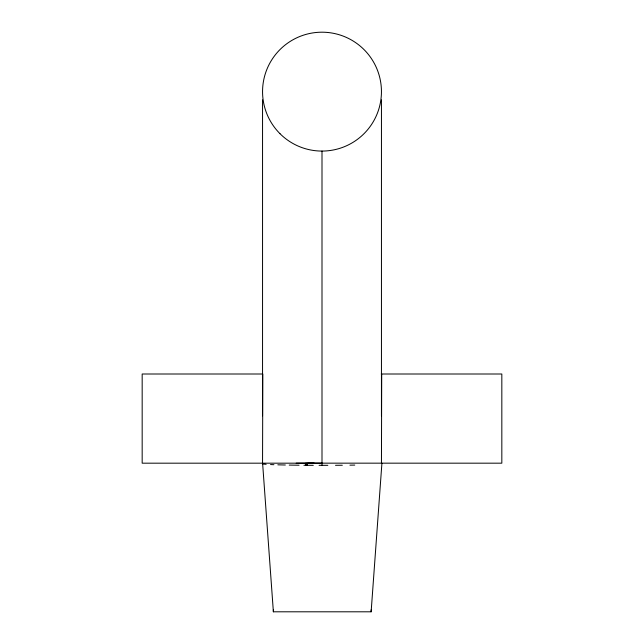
<?xml version="1.0" encoding="UTF-8"?>
<svg xmlns="http://www.w3.org/2000/svg" width="644" height="644" viewBox="0 0 644 644"><rect width="100%" height="100%" fill="white"/><g stroke="black" fill="none" stroke-linecap="round" stroke-linejoin="round"><path stroke-width="0.97" d="M381.916 463.181L371.137 611.8L371.137 609.796M314.232 463.181L142.171 463.181L142.171 374.003L262.808 374.003L262.551 463.181M303.92 465.282L313.274 465.33M306.238 465.314L306.238 463.157L296.168 463.181M381.272 374.003L501.829 374.003L501.829 463.181L306.979 463.157L306.979 465.314M273.346 611.8L371.169 611.8M381.449 463.181L381.707 374.003M322 463.181L307.462 463.165L307.462 465.322M319.094 465.33L322 465.338A59.441 1.57 0 0 0 327.82 465.33M299.066 465.218L292.279 465.129A59.441 1.57 0 0 1 289.245 465.081M262.599 463.181L273.378 611.8L273.378 609.796M381.449 99.836L381.449 415.807M322 151.074L322 465.338M306.616 463.125L306.616 465.282M305.86 463.149L305.86 465.306M262.551 99.836L262.551 415.807M354.764 465.081A59.441 1.57 0 0 1 349.925 465.153M342.318 465.242A59.441 1.57 0 0 1 335.516 465.298M285.34 465A59.441 1.57 0 0 1 277.838 464.815M273.909 464.686A59.441 1.57 0 0 1 270.528 464.549M266.141 464.3A59.441 1.57 0 0 1 262.559 463.769M279.971 133.67A59.449 59.441 0 0 0 379.421 107.025A59.449 59.441 0 0 0 306.616 34.221A59.449 59.441 0 0 0 279.971 133.67"/></g></svg>
